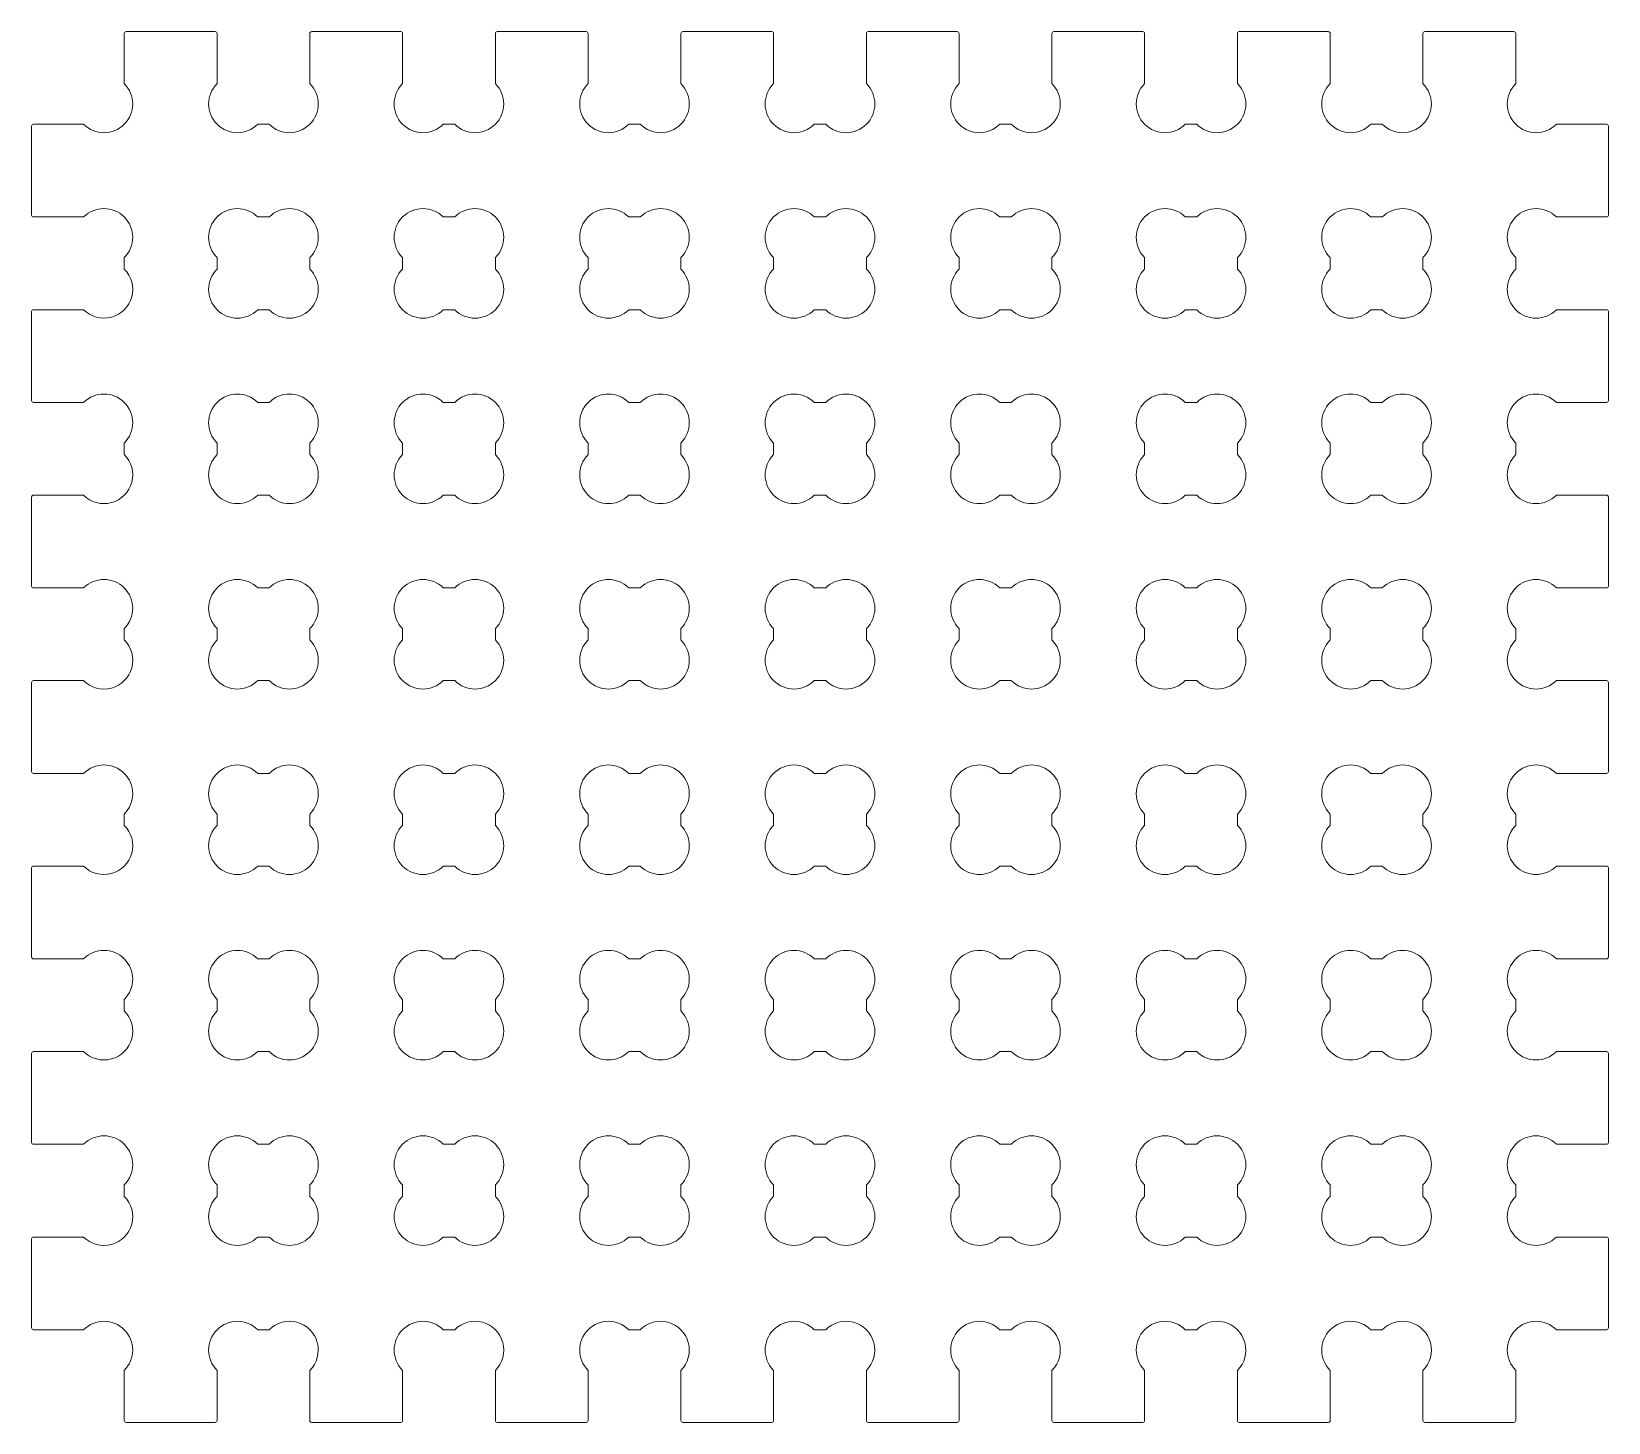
# Model space of a CAD drawing. Extents: x -42.5 to 42.5, y -37.5 to 37.5.
import ezdxf

# ---------------------------------------------------------------- set-up
doc = ezdxf.new("R2010")
doc.units = 0
doc.layers.get('0').update_dxf_attribs({"lineweight": 0})
doc.layers.add('holes', color=1, linetype='Continuous', lineweight=0)

msp = doc.modelspace()

# ---------------------------------------------------------------- linework, layer by layer
at = {"flags": 128}
msp.add_lwpolyline([(37.5, -37.4, -0.414214), (37.4, -37.5), (32.6, -37.5, -0.414214), (32.5, -37.4), (32.5, -34.692, 1), (30.308, -32.5), (29.692, -32.5, 1), (27.5, -34.692), (27.5, -37.4, -0.414214), (27.4, -37.5), (22.6, -37.5, -0.414214), (22.5, -37.4), (22.5, -34.692, 1), (20.308, -32.5), (19.692, -32.5, 1), (17.5, -34.692), (17.5, -37.4, -0.414214), (17.4, -37.5), (12.6, -37.5, -0.414214), (12.5, -37.4), (12.5, -34.692, 1), (10.308, -32.5), (9.692, -32.5, 1), (7.5, -34.692), (7.5, -37.4, -0.414214), (7.4, -37.5), (2.6, -37.5, -0.414214), (2.5, -37.4), (2.5, -34.692, 1), (0.308, -32.5), (-0.308, -32.5, 1), (-2.5, -34.692), (-2.5, -37.4, -0.414214), (-2.6, -37.5), (-7.4, -37.5, -0.414214), (-7.5, -37.4), (-7.5, -34.692, 1), (-9.692, -32.5), (-10.308, -32.5, 1), (-12.5, -34.692), (-12.5, -37.4, -0.414214), (-12.6, -37.5), (-17.4, -37.5, -0.414214), (-17.5, -37.4), (-17.5, -34.692, 1), (-19.692, -32.5), (-20.308, -32.5, 1), (-22.5, -34.692), (-22.5, -37.4, -0.414214), (-22.6, -37.5), (-27.4, -37.5, -0.414214), (-27.5, -37.4), (-27.5, -34.692, 1), (-29.692, -32.5), (-30.308, -32.5, 1), (-32.5, -34.692), (-32.5, -37.4, -0.414214), (-32.6, -37.5), (-37.4, -37.5, -0.414214), (-37.5, -37.4), (-37.5, -34.692, 1), (-39.692, -32.5), (-42.4, -32.5, -0.414214), (-42.5, -32.4), (-42.5, -27.6, -0.414214), (-42.4, -27.5), (-39.692, -27.5, 1), (-37.5, -25.308), (-37.5, -24.692, 1), (-39.692, -22.5), (-42.4, -22.5, -0.414214), (-42.5, -22.4), (-42.5, -17.6, -0.414214), (-42.4, -17.5), (-39.692, -17.5, 1), (-37.5, -15.308), (-37.5, -14.692, 1), (-39.692, -12.5), (-42.4, -12.5, -0.414214), (-42.5, -12.4), (-42.5, -7.6, -0.414214), (-42.4, -7.5), (-39.692, -7.5, 1), (-37.5, -5.308), (-37.5, -4.692, 1), (-39.692, -2.5), (-42.4, -2.5, -0.414214), (-42.5, -2.4), (-42.5, 2.4, -0.414214), (-42.4, 2.5), (-39.692, 2.5, 1), (-37.5, 4.692), (-37.5, 5.308, 1), (-39.692, 7.5), (-42.4, 7.5, -0.414214), (-42.5, 7.6), (-42.5, 12.4, -0.414214), (-42.4, 12.5), (-39.692, 12.5, 1), (-37.5, 14.692), (-37.5, 15.308, 1), (-39.692, 17.5), (-42.4, 17.5, -0.414214), (-42.5, 17.6), (-42.5, 22.4, -0.414214), (-42.4, 22.5), (-39.692, 22.5, 1), (-37.5, 24.692), (-37.5, 25.308, 1), (-39.692, 27.5), (-42.4, 27.5, -0.414214), (-42.5, 27.6), (-42.5, 32.4, -0.414214), (-42.4, 32.5), (-39.692, 32.5, 1), (-37.5, 34.692), (-37.5, 37.4, -0.414214), (-37.4, 37.5), (-32.6, 37.5, -0.414214), (-32.5, 37.4), (-32.5, 34.692, 1), (-30.308, 32.5), (-29.692, 32.5, 1), (-27.5, 34.692), (-27.5, 37.4, -0.414214), (-27.4, 37.5), (-22.6, 37.5, -0.414214), (-22.5, 37.4), (-22.5, 34.692, 1), (-20.308, 32.5), (-19.692, 32.5, 1), (-17.5, 34.692), (-17.5, 37.4, -0.414214), (-17.4, 37.5), (-12.6, 37.5, -0.414214), (-12.5, 37.4), (-12.5, 34.692, 1), (-10.308, 32.5), (-9.692, 32.5, 1), (-7.5, 34.692), (-7.5, 37.4, -0.414214), (-7.4, 37.5), (-2.6, 37.5, -0.414214), (-2.5, 37.4), (-2.5, 34.692, 1), (-0.308, 32.5), (0.308, 32.5, 1), (2.5, 34.692), (2.5, 37.4, -0.414214), (2.6, 37.5), (7.4, 37.5, -0.414214), (7.5, 37.4), (7.5, 34.692, 1), (9.692, 32.5), (10.308, 32.5, 1), (12.5, 34.692), (12.5, 37.4, -0.414214), (12.6, 37.5), (17.4, 37.5, -0.414214), (17.5, 37.4), (17.5, 34.692, 1), (19.692, 32.5), (20.308, 32.5, 1), (22.5, 34.692), (22.5, 37.4, -0.414214), (22.6, 37.5), (27.4, 37.5, -0.414214), (27.5, 37.4), (27.5, 34.692, 1), (29.692, 32.5), (30.308, 32.5, 1), (32.5, 34.692), (32.5, 37.4, -0.414214), (32.6, 37.5), (37.4, 37.5, -0.414214), (37.5, 37.4), (37.5, 34.692, 1), (39.692, 32.5), (42.4, 32.5, -0.414214), (42.5, 32.4), (42.5, 27.6, -0.414214), (42.4, 27.5), (39.692, 27.5, 1), (37.5, 25.308), (37.5, 24.692, 1), (39.692, 22.5), (42.4, 22.5, -0.414214), (42.5, 22.4), (42.5, 17.6, -0.414214), (42.4, 17.5), (39.692, 17.5, 1), (37.5, 15.308), (37.5, 14.692, 1), (39.692, 12.5), (42.4, 12.5, -0.414214), (42.5, 12.4), (42.5, 7.6, -0.414214), (42.4, 7.5), (39.692, 7.5, 1), (37.5, 5.308), (37.5, 4.692, 1), (39.692, 2.5), (42.4, 2.5, -0.414214), (42.5, 2.4), (42.5, -2.4, -0.414214), (42.4, -2.5), (39.692, -2.5, 1), (37.5, -4.692), (37.5, -5.308, 1), (39.692, -7.5), (42.4, -7.5, -0.414214), (42.5, -7.6), (42.5, -12.4, -0.414214), (42.4, -12.5), (39.692, -12.5, 1), (37.5, -14.692), (37.5, -15.308, 1), (39.692, -17.5), (42.4, -17.5, -0.414214), (42.5, -17.6), (42.5, -22.4, -0.414214), (42.4, -22.5), (39.692, -22.5, 1), (37.5, -24.692), (37.5, -25.308, 1), (39.692, -27.5), (42.4, -27.5, -0.414214), (42.5, -27.6), (42.5, -32.4, -0.414214), (42.4, -32.5), (39.692, -32.5, 1), (37.5, -34.692), (37.5, -37.4)], format="xyb", dxfattribs=at)
at = {"layer": 'holes', "flags": 128}
for points in [[(-32.5, 24.692, 1), (-30.308, 22.5), (-29.692, 22.5, 1), (-27.5, 24.692), (-27.5, 25.308, 1), (-29.692, 27.5), (-30.308, 27.5, 1), (-32.5, 25.308), (-32.5, 24.692)], [(-22.5, 24.692, 1), (-20.308, 22.5), (-19.692, 22.5, 1), (-17.5, 24.692), (-17.5, 25.308, 1), (-19.692, 27.5), (-20.308, 27.5, 1), (-22.5, 25.308), (-22.5, 24.692)], [(-12.5, 24.692, 1), (-10.308, 22.5), (-9.692, 22.5, 1), (-7.5, 24.692), (-7.5, 25.308, 1), (-9.692, 27.5), (-10.308, 27.5, 1), (-12.5, 25.308), (-12.5, 24.692)], [(-2.5, 24.692, 1), (-0.308, 22.5), (0.308, 22.5, 1), (2.5, 24.692), (2.5, 25.308, 1), (0.308, 27.5), (-0.308, 27.5, 1), (-2.5, 25.308), (-2.5, 24.692)], [(7.5, 24.692, 1), (9.692, 22.5), (10.308, 22.5, 1), (12.5, 24.692), (12.5, 25.308, 1), (10.308, 27.5), (9.692, 27.5, 1), (7.5, 25.308), (7.5, 24.692)], [(17.5, 24.692, 1), (19.692, 22.5), (20.308, 22.5, 1), (22.5, 24.692), (22.5, 25.308, 1), (20.308, 27.5), (19.692, 27.5, 1), (17.5, 25.308), (17.5, 24.692)], [(27.5, 24.692, 1), (29.692, 22.5), (30.308, 22.5, 1), (32.5, 24.692), (32.5, 25.308, 1), (30.308, 27.5), (29.692, 27.5, 1), (27.5, 25.308), (27.5, 24.692)], [(-32.5, 14.692, 1), (-30.308, 12.5), (-29.692, 12.5, 1), (-27.5, 14.692), (-27.5, 15.308, 1), (-29.692, 17.5), (-30.308, 17.5, 1), (-32.5, 15.308), (-32.5, 14.692)], [(-22.5, 14.692, 1), (-20.308, 12.5), (-19.692, 12.5, 1), (-17.5, 14.692), (-17.5, 15.308, 1), (-19.692, 17.5), (-20.308, 17.5, 1), (-22.5, 15.308), (-22.5, 14.692)], [(-12.5, 14.692, 1), (-10.308, 12.5), (-9.692, 12.5, 1), (-7.5, 14.692), (-7.5, 15.308, 1), (-9.692, 17.5), (-10.308, 17.5, 1), (-12.5, 15.308), (-12.5, 14.692)], [(-2.5, 14.692, 1), (-0.308, 12.5), (0.308, 12.5, 1), (2.5, 14.692), (2.5, 15.308, 1), (0.308, 17.5), (-0.308, 17.5, 1), (-2.5, 15.308), (-2.5, 14.692)], [(7.5, 14.692, 1), (9.692, 12.5), (10.308, 12.5, 1), (12.5, 14.692), (12.5, 15.308, 1), (10.308, 17.5), (9.692, 17.5, 1), (7.5, 15.308), (7.5, 14.692)], [(17.5, 14.692, 1), (19.692, 12.5), (20.308, 12.5, 1), (22.5, 14.692), (22.5, 15.308, 1), (20.308, 17.5), (19.692, 17.5, 1), (17.5, 15.308), (17.5, 14.692)], [(27.5, 14.692, 1), (29.692, 12.5), (30.308, 12.5, 1), (32.5, 14.692), (32.5, 15.308, 1), (30.308, 17.5), (29.692, 17.5, 1), (27.5, 15.308), (27.5, 14.692)], [(-32.5, 4.692, 1), (-30.308, 2.5), (-29.692, 2.5, 1), (-27.5, 4.692), (-27.5, 5.308, 1), (-29.692, 7.5), (-30.308, 7.5, 1), (-32.5, 5.308), (-32.5, 4.692)], [(-22.5, 4.692, 1), (-20.308, 2.5), (-19.692, 2.5, 1), (-17.5, 4.692), (-17.5, 5.308, 1), (-19.692, 7.5), (-20.308, 7.5, 1), (-22.5, 5.308), (-22.5, 4.692)], [(-12.5, 4.692, 1), (-10.308, 2.5), (-9.692, 2.5, 1), (-7.5, 4.692), (-7.5, 5.308, 1), (-9.692, 7.5), (-10.308, 7.5, 1), (-12.5, 5.308), (-12.5, 4.692)], [(-2.5, 4.692, 1), (-0.308, 2.5), (0.308, 2.5, 1), (2.5, 4.692), (2.5, 5.308, 1), (0.308, 7.5), (-0.308, 7.5, 1), (-2.5, 5.308), (-2.5, 4.692)], [(7.5, 4.692, 1), (9.692, 2.5), (10.308, 2.5, 1), (12.5, 4.692), (12.5, 5.308, 1), (10.308, 7.5), (9.692, 7.5, 1), (7.5, 5.308), (7.5, 4.692)], [(17.5, 4.692, 1), (19.692, 2.5), (20.308, 2.5, 1), (22.5, 4.692), (22.5, 5.308, 1), (20.308, 7.5), (19.692, 7.5, 1), (17.5, 5.308), (17.5, 4.692)], [(27.5, 4.692, 1), (29.692, 2.5), (30.308, 2.5, 1), (32.5, 4.692), (32.5, 5.308, 1), (30.308, 7.5), (29.692, 7.5, 1), (27.5, 5.308), (27.5, 4.692)], [(-32.5, -5.308, 1), (-30.308, -7.5), (-29.692, -7.5, 1), (-27.5, -5.308), (-27.5, -4.692, 1), (-29.692, -2.5), (-30.308, -2.5, 1), (-32.5, -4.692), (-32.5, -5.308)], [(-22.5, -5.308, 1), (-20.308, -7.5), (-19.692, -7.5, 1), (-17.5, -5.308), (-17.5, -4.692, 1), (-19.692, -2.5), (-20.308, -2.5, 1), (-22.5, -4.692), (-22.5, -5.308)], [(-12.5, -5.308, 1), (-10.308, -7.5), (-9.692, -7.5, 1), (-7.5, -5.308), (-7.5, -4.692, 1), (-9.692, -2.5), (-10.308, -2.5, 1), (-12.5, -4.692), (-12.5, -5.308)], [(-2.5, -5.308, 1), (-0.308, -7.5), (0.308, -7.5, 1), (2.5, -5.308), (2.5, -4.692, 1), (0.308, -2.5), (-0.308, -2.5, 1), (-2.5, -4.692), (-2.5, -5.308)], [(7.5, -5.308, 1), (9.692, -7.5), (10.308, -7.5, 1), (12.5, -5.308), (12.5, -4.692, 1), (10.308, -2.5), (9.692, -2.5, 1), (7.5, -4.692), (7.5, -5.308)], [(17.5, -5.308, 1), (19.692, -7.5), (20.308, -7.5, 1), (22.5, -5.308), (22.5, -4.692, 1), (20.308, -2.5), (19.692, -2.5, 1), (17.5, -4.692), (17.5, -5.308)], [(27.5, -5.308, 1), (29.692, -7.5), (30.308, -7.5, 1), (32.5, -5.308), (32.5, -4.692, 1), (30.308, -2.5), (29.692, -2.5, 1), (27.5, -4.692), (27.5, -5.308)], [(-32.5, -15.308, 1), (-30.308, -17.5), (-29.692, -17.5, 1), (-27.5, -15.308), (-27.5, -14.692, 1), (-29.692, -12.5), (-30.308, -12.5, 1), (-32.5, -14.692), (-32.5, -15.308)], [(-22.5, -15.308, 1), (-20.308, -17.5), (-19.692, -17.5, 1), (-17.5, -15.308), (-17.5, -14.692, 1), (-19.692, -12.5), (-20.308, -12.5, 1), (-22.5, -14.692), (-22.5, -15.308)], [(-12.5, -15.308, 1), (-10.308, -17.5), (-9.692, -17.5, 1), (-7.5, -15.308), (-7.5, -14.692, 1), (-9.692, -12.5), (-10.308, -12.5, 1), (-12.5, -14.692), (-12.5, -15.308)], [(-2.5, -15.308, 1), (-0.308, -17.5), (0.308, -17.5, 1), (2.5, -15.308), (2.5, -14.692, 1), (0.308, -12.5), (-0.308, -12.5, 1), (-2.5, -14.692), (-2.5, -15.308)], [(7.5, -15.308, 1), (9.692, -17.5), (10.308, -17.5, 1), (12.5, -15.308), (12.5, -14.692, 1), (10.308, -12.5), (9.692, -12.5, 1), (7.5, -14.692), (7.5, -15.308)], [(17.5, -15.308, 1), (19.692, -17.5), (20.308, -17.5, 1), (22.5, -15.308), (22.5, -14.692, 1), (20.308, -12.5), (19.692, -12.5, 1), (17.5, -14.692), (17.5, -15.308)], [(27.5, -15.308, 1), (29.692, -17.5), (30.308, -17.5, 1), (32.5, -15.308), (32.5, -14.692, 1), (30.308, -12.5), (29.692, -12.5, 1), (27.5, -14.692), (27.5, -15.308)], [(-32.5, -25.308, 1), (-30.308, -27.5), (-29.692, -27.5, 1), (-27.5, -25.308), (-27.5, -24.692, 1), (-29.692, -22.5), (-30.308, -22.5, 1), (-32.5, -24.692), (-32.5, -25.308)], [(-22.5, -25.308, 1), (-20.308, -27.5), (-19.692, -27.5, 1), (-17.5, -25.308), (-17.5, -24.692, 1), (-19.692, -22.5), (-20.308, -22.5, 1), (-22.5, -24.692), (-22.5, -25.308)], [(-12.5, -25.308, 1), (-10.308, -27.5), (-9.692, -27.5, 1), (-7.5, -25.308), (-7.5, -24.692, 1), (-9.692, -22.5), (-10.308, -22.5, 1), (-12.5, -24.692), (-12.5, -25.308)], [(-2.5, -25.308, 1), (-0.308, -27.5), (0.308, -27.5, 1), (2.5, -25.308), (2.5, -24.692, 1), (0.308, -22.5), (-0.308, -22.5, 1), (-2.5, -24.692), (-2.5, -25.308)], [(7.5, -25.308, 1), (9.692, -27.5), (10.308, -27.5, 1), (12.5, -25.308), (12.5, -24.692, 1), (10.308, -22.5), (9.692, -22.5, 1), (7.5, -24.692), (7.5, -25.308)], [(17.5, -25.308, 1), (19.692, -27.5), (20.308, -27.5, 1), (22.5, -25.308), (22.5, -24.692, 1), (20.308, -22.5), (19.692, -22.5, 1), (17.5, -24.692), (17.5, -25.308)], [(27.5, -25.308, 1), (29.692, -27.5), (30.308, -27.5, 1), (32.5, -25.308), (32.5, -24.692, 1), (30.308, -22.5), (29.692, -22.5, 1), (27.5, -24.692), (27.5, -25.308)]]:
    msp.add_lwpolyline(points, format="xyb", dxfattribs=at)

doc.saveas('drawing.dxf')
